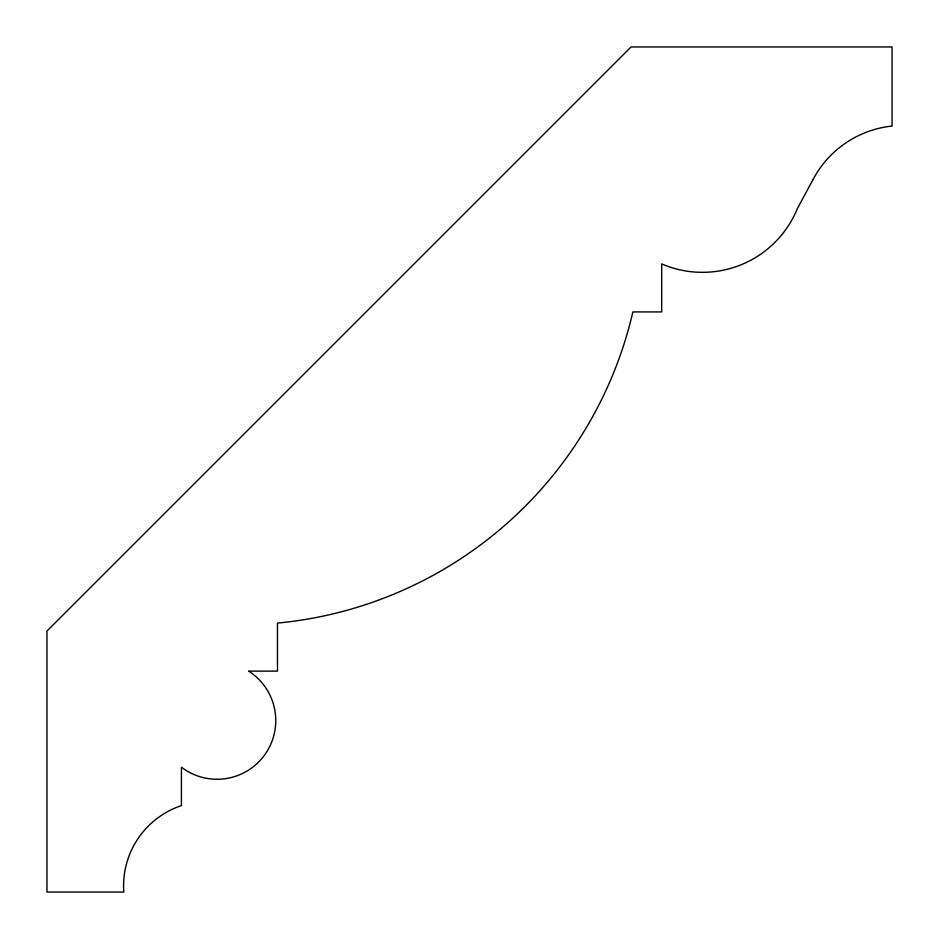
<?xml version="1.0" encoding="UTF-8"?>
<svg xmlns="http://www.w3.org/2000/svg" width="939" height="939" viewBox="0 0 939 939"><rect width="100%" height="100%" fill="white"/><g stroke="black" fill="none" stroke-linecap="round" stroke-linejoin="round"><path stroke-width="1.41" d="M813.033 179.537L797.411 208.528A102.574 102.574 0 0 1 661.69 263.894L661.69 311.924L632.874 311.924A404.146 404.146 0 0 1 277.475 623.097L277.475 671.127L248.659 671.127A58.676 58.676 0 0 1 265.15 754.228A58.676 58.676 0 0 1 181.427 767.186L181.427 805.603A84.674 84.674 0 0 0 123.795 892.05L46.95 892.05L46.95 631.055L631.055 46.95L892.05 46.95L892.05 126.061A101.295 101.295 0 0 0 813.033 179.537"/></g></svg>
